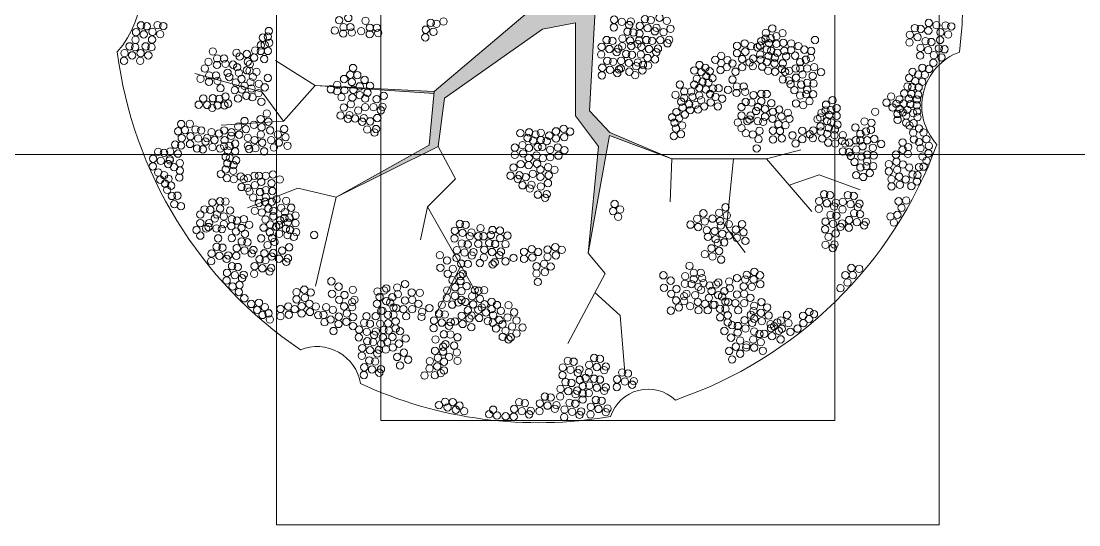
# Model space of a CAD drawing. Header units: metres. Extents: x 0 to 8495, y 0 to 3455.
# Drawn here: x 8299.3 to 8301.63, y 220.735 to 221.845 of the extents above; entities that cross this region are included whole.
import ezdxf

# ---------------------------------------------------------------- set-up
doc = ezdxf.new("R2010")
doc.units = ezdxf.units.M
doc.header["$MEASUREMENT"] = 0
doc.layers.get('0').update_dxf_attribs({"lineweight": 18})
doc.layers.add('furniture', color=30, linetype='Continuous', lineweight=20)
doc.layers.add('zelen', color=69, linetype='Continuous', lineweight=18)

# ---------------------------------------------------------------- blocks, each defined once
blk = doc.blocks.new('z_550')
at = {"linetype": 'Continuous', "lineweight": 13}
blk.add_hatch(color=256, dxfattribs=at).paths.add_polyline_path([(13.85, -29.92), (13.85, -95.11), (29.93, -116.54), (22.78, -191.56), (37.59, -108.88), (81.37, -125.37), (37.97, -106.72), (23.68, -91.54), (28.15, -12.06), (47.8, 0.45), (115.71, 24.56), (173.79, 100.47), (107.67, 30.81), (12.96, -0.45), (-12.96, 0.45), (-37.24, 43.13), (-10.88, 105.37), (-38.87, 45.99), (-85.33, 81.71), (-127.33, 112.08), (-133.58, 164.77), (-130.01, 105.83), (-89.6, 74.6), (-136.3, 47.8), (-86.67, 72.34), (-43.34, 38.85), (-19.21, -12.95), (-20.1, -22.77), (-85.33, -78.14), (-88.9, -115.65), (-154.13, -152.26), (-82.65, -116.54), (-78.18, -82.61), (-9.38, -34.38)])
at = {"lineweight": 13}
blk.add_hatch(color=256, dxfattribs=at).paths.add_polyline_path([(-85.33, -78.14), (-168.82, -73.85), (-85.45, -79.4)])
for p, q in [((23.68, -91.54), (28.15, -12.06)), ((-20.1, -22.77), (-85.33, -78.14)), ((-78.18, -82.61), (-9.38, -34.38)), ((-9.38, -34.38), (13.85, -29.92)), ((13.85, -29.92), (13.85, -95.11)), ((-168.82, -73.85), (-196.69, -56.2)), ((-205.98, -78.49), (-253.36, -65.49)), ((-168.82, -73.85), (-191.12, -98.92)), ((-168.82, -73.85), (-85.45, -79.4)), ((-85.33, -78.14), (-168.82, -73.85)), ((-191.12, -98.92), (-205.98, -78.49)), ((-85.33, -78.14), (-88.9, -115.65)), ((-82.65, -116.54), (-78.18, -82.61)), ((13.85, -95.11), (29.93, -116.54)), ((37.97, -106.72), (23.68, -91.54)), ((-191.12, -98.92), (-234.78, -101.7)), ((22.78, -191.56), (37.59, -108.88)), ((81.37, -125.37), (37.59, -108.88)), ((37.97, -106.72), (81.37, -125.37)), ((-88.9, -115.65), (-154.13, -152.26)), ((-154.13, -152.26), (-82.65, -116.54)), ((-82.65, -116.54), (-70.31, -139.3)), ((29.93, -116.54), (22.78, -191.56)), ((81.37, -125.37), (80.17, -155.56)), ((81.37, -125.37), (147.78, -125.37)), ((124.82, -125.37), (119.9, -173.72)), ((147.78, -125.37), (171.89, -119.02)), ((147.78, -125.37), (179.76, -162.24)), ((-70.31, -139.3), (-89.99, -158.96)), ((163.77, -143.8), (184.94, -136.41)), ((184.94, -136.41), (213.52, -146.97)), ((-181, -145.85), (-216.26, -159.78)), ((-154.13, -152.26), (-181, -145.85)), ((-154.13, -152.26), (-168.7, -214.69)), ((-89.99, -158.96), (-95.02, -182.18)), ((-89.99, -158.96), (-54.73, -221.24)), ((119.9, -173.72), (133.02, -190.92)), ((22.78, -191.56), (34.63, -205.67)), ((-66.61, -200.27), (-84.25, -234.36)), ((34.63, -205.67), (8.4, -254.84)), ((27.42, -219.2), (45.29, -235.18)), ((45.29, -235.18), (48.57, -275.33))]:
    blk.add_line(p, q, dxfattribs=at)
at = {"color": 82, "lineweight": 5}
for centre in [(-291.08, -31.61), (-286.99, -32.25), (-279.53, -31.44), (-275.44, -32.09), (-152.05, -28.03), (-145.6, -26.4), (-133.51, -28.41), (-202.09, -39.51), (-201.36, -35.57), (-155.12, -35.27), (-149.13, -37.37), (-148.99, -32.89), (-144.17, -32.89), (-143.14, -36.64), (-136.58, -35.64), (-130.59, -37.75), (-130.44, -33.26), (-125.62, -33.26), (-124.6, -37.02), (147.44, -36.85), (-207.05, -45.64), (-205.59, -40.24), (-204.28, -45.28), (-201.07, -43.81), (127.19, -46.04), (132.59, -44.3), (137.12, -46.22), (141.45, -47.02), (143.35, -45.83), (144.23, -42.62), (147.15, -40.97), (150.8, -40.7), (170.28, -46.21), (181.91, -41.89), (-240.69, -49.97), (-224, -50.95), (-221.81, -53.51), (-216.84, -51.68), (-211.73, -54.25), (-211, -49.21), (-207.05, -49.58), (-202.09, -49.58), (116.04, -52.97), (127.19, -51.07), (133.03, -50.07), (143.5, -52.05), (174.46, -48.66), (178.99, -54.43), (179.28, -49.58), (-246.3, -61.94), (-243.76, -57.2), (-237.77, -59.31), (-237.62, -54.82), (-232.8, -54.82), (-231.78, -58.57), (-226.48, -59.19), (-223.56, -61.02), (-216.11, -57.08), (-214.65, -58.82), (-204.57, -55.25), (104.94, -61.39), (111.95, -55.8), (116.04, -58.18), (119.98, -60.93), (120.57, -55.99), (123.93, -58.37), (130.79, -55.25), (130.79, -61.02), (136.05, -57.63), (138.24, -60.29), (138.53, -54.98), (143.79, -55.71), (144.81, -60.56), (148.17, -57.36), (168.33, -61.84), (171.54, -57.36), (171.54, -61.84), (175.49, -55.71), (176.36, -61.84), (181.33, -60.93), (257.28, -61.48), (-249.37, -69.17), (-243.24, -66.79), (-238.42, -66.79), (-230.28, -64.96), (-229.11, -67.89), (-222.39, -64.96), (-220.49, -69.26), (-216.84, -63.13), (-214.94, -63.49), (-212.6, -67.7), (-209.98, -64.22), (-202.09, -68.53), (97.2, -63.22), (98.95, -69.17), (102.16, -64.5), (105.67, -67.34), (108, -63.86), (109.9, -68.71), (115.6, -62.94), (126.12, -64.13), (149.05, -63.49), (153.87, -64.13), (158.69, -62.21), (160.88, -64.13), (163.8, -63.49), (168.62, -68.34), (173.15, -66.06), (180.31, -67.06), (186.15, -64.41), (247.93, -68.53), (250.42, -64.22), (254.36, -66.15), (259.03, -66.33), (261.96, -62.21), (-243.38, -71.28), (-237.39, -70.54), (-235.24, -75.76), (-224.58, -71.73), (-220.35, -76.67), (-218.45, -74.02), (-214.21, -71.46), (-213.48, -75.94), (-208.37, -72.65), (-204.28, -75.12), (87.12, -73.2), (97.2, -73.2), (100.7, -75.58), (103.04, -71.09), (105.38, -76.67), (107.13, -71.64), (110.34, -75.94), (114.29, -75.76), (123.97, -69.69), (127.04, -74.54), (131.86, -74.54), (159.27, -69.63), (163.51, -70.27), (164.82, -72.83), (172.27, -73.2), (176.36, -71.91), (176.36, -76.77), (180.89, -72.46), (246.76, -74.48), (250.12, -74.84), (252.32, -70.82), (254.65, -75.12), (257.14, -71.18), (-247.37, -82.99), (-240.65, -82.81), (-236.12, -83.17), (-231.74, -81.62), (-225.31, -77.13), (-222.98, -82.99), (-217.13, -80.98), (-212.9, -82.07), (-208.66, -79.15), (84.05, -80.43), (90.04, -82.53), (90.18, -78.05), (95, -78.05), (96.03, -81.8), (120.9, -76.92), (126.89, -79.03), (132.88, -78.3), (138.82, -80.52), (144.23, -79.69), (148.03, -79.79), (167.45, -77.04), (171.54, -80.88), (175.78, -79.97), (180.6, -79.97), (194.18, -84.18), (235.37, -81.53), (241.21, -83.63), (244.57, -79.33), (247.79, -83.08), (249.54, -79.69), (253.48, -83.63), (254.36, -80.24), (-250.58, -87.29), (-244.59, -87.48), (-241.09, -89.49), (-237.44, -87.75), (-232.47, -87.75), (-229.84, -86.56), (-206.62, -85.28), (87.99, -85.19), (89.02, -89.31), (93.54, -87.02), (94.42, -91.05), (98.07, -87.38), (99.82, -90.68), (130.35, -88.94), (133.27, -85.37), (137.36, -85.74), (141.89, -88.94), (144.23, -84.82), (146.86, -90.31), (151.24, -86.19), (156.85, -90.73), (168.62, -86.38), (173.59, -87.57), (178.11, -84.82), (189.36, -91.41), (189.65, -87.29), (193.01, -91.14), (197.1, -89.67), (232.16, -85.83), (236.39, -89.22), (239.02, -86.74), (241.36, -90.13), (244.14, -86.56), (246.76, -90.86), (248.81, -86.93), (253.34, -87.75), (81.71, -96.17), (84.63, -92.51), (86.53, -96.72), (90.48, -94.25), (130.35, -94.98), (134.44, -98.83), (136.05, -97.73), (136.63, -94.98), (140.58, -91.69), (141.75, -98.83), (146.86, -95.71), (152.12, -97.09), (152.41, -92.24), (158.3, -95.57), (162.82, -92.99), (163.95, -97.18), (183.67, -97.45), (185.56, -96.26), (186.44, -93.06), (190.38, -98.92), (191.84, -94.52), (197.1, -95.07), (224.12, -92.33), (239.75, -93.79), (239.9, -97.91), (243.55, -92.69), (245.89, -94.89), (250.85, -93.24), (253.63, -92.14), (253.92, -96.08), (0.12, -106), (5.52, -104.26), (10.05, -106.18), (83.32, -99.93), (84.34, -104.04), (88.72, -101.85), (127.72, -99.83), (130.35, -103.77), (142.91, -105.69), (145.54, -99.28), (152.41, -105.51), (156.2, -100.89), (157.33, -105.73), (161.21, -101.7), (173, -105.69), (180.74, -105.42), (185.71, -102.49), (186, -106.15), (191.55, -103.5), (193.31, -99.83), (195.93, -104.69), (197.69, -101.3), (210.25, -103.31), (216.68, -99.1), (217.7, -106.15), (221.2, -104.87), (221.5, -100.02), (245.89, -99.93), (248.23, -101.94), (251.15, -100.29), (254.94, -104.04), (0.12, -111.03), (5.96, -110.02), (82.88, -109.26), (87.85, -107.98), (133.42, -107.25), (138.24, -108.26), (142.33, -111.55), (152.41, -111.73), (158.62, -110.89), (166.14, -108.8), (173, -111.46), (178.26, -108.07), (180.45, -110.73), (187.02, -111), (190.38, -107.8), (195.64, -108.71), (200.9, -112.65), (201.49, -108.71), (210.54, -112.28), (213.75, -107.8), (213.75, -112.28), (218.57, -112.28), (223.54, -111.37), (243.41, -113.84), (250.85, -106.97), (251.29, -111.64), (255.09, -113.66), (258.01, -106.79), (260.06, -111.46), (-232.67, -116.38), (-230.19, -119.49), (-229.02, -116.11), (-224.93, -114.64), (-224.93, -120.04), (-3.9, -119.01), (1.51, -117.27), (6.03, -119.2), (141.01, -117.96), (168.33, -114.57), (191.26, -113.93), (196.08, -114.57), (201.49, -120.06), (203.09, -114.57), (205.72, -120.7), (206.01, -113.93), (210.83, -118.78), (215.36, -116.49), (222.52, -117.5), (228.36, -114.85), (243.41, -118.87), (247.35, -117.04), (255.97, -117.78), (261.81, -116.22), (-263.78, -128.37), (-231.65, -123.89), (-230.48, -128.47), (-228.73, -124.8), (-224.34, -126.27), (-224.27, -126.3), (-18.99, -124.67), (-13.59, -122.93), (-13.15, -128.7), (-9.06, -124.86), (-3.9, -124.05), (1.95, -123.04), (207.04, -123.27), (209.66, -127.48), (214.48, -123.63), (218.57, -122.35), (218.57, -127.2), (223.1, -122.9), (238.73, -122.35), (239.11, -127.29), (247.06, -121.8), (257.43, -123.63), (260.2, -126.65), (261.52, -121.44), (-278.97, -134.87), (-267.87, -131.21), (-263.78, -133.59), (-235.01, -135.97), (-231.65, -132.77), (-226.39, -133.68), (-226.1, -129.66), (-18.99, -129.71), (-10.82, -132.85), (-5.41, -131.11), (-0.89, -133.03), (213.75, -131.32), (217.99, -130.41), (220.33, -135.26), (222.81, -130.41), (233.7, -129.02), (233.7, -134.06), (239.54, -133.05), (243.63, -129.21), (248.08, -131.32), (254.94, -131.14), (258.16, -130.77), (-277.66, -139.91), (-274.88, -136.8), (-274.15, -142.75), (-271.81, -139.27), (-264.22, -138.35), (-230.77, -138.9), (-225.95, -139.54), (-221.13, -137.62), (-218.94, -139.54), (-216.02, -138.9), (-211.49, -137.25), (-208.28, -137.25), (-206.67, -141.46), (-203.46, -137.25), (-199.51, -142.47), (-198.49, -136.34), (-193.67, -139.82), (-10.82, -137.88), (-4.98, -136.87), (210.83, -136.82), (215.8, -138.01), (235.63, -139.57), (241.04, -137.83), (241.48, -143.6), (245.57, -139.75), (250.42, -136.27), (253.48, -141.12), (253.92, -136.82), (-272.69, -147.05), (-269.92, -144.12), (-220.55, -145.03), (-216.31, -145.67), (-215, -148.24), (-211.2, -143.75), (-207.55, -148.6), (-203.46, -147.32), (-198.93, -147.87), (235.63, -144.6), (249.54, -144.41), (-269.48, -151.35), (-267.72, -157.12), (-265.53, -151.17), (-240.99, -155.93), (-235.59, -155.1), (-231.79, -155.2), (-212.37, -152.45), (-203.46, -152.17), (240.6, -155.11), (245.91, -154.53), (-263.05, -158.49), (-249.47, -164.35), (-246.55, -160.78), (-242.46, -161.15), (-237.93, -164.35), (-235.59, -160.23), (-232.96, -165.72), (-228.58, -161.6), (-185.64, -159.59), (-182.72, -165.08), (234.85, -165.72), (239.71, -164.66), (242.7, -159.65), (-249.47, -170.39), (-243.77, -173.14), (-243.19, -170.39), (-239.24, -167.1), (-187.97, -169.93), (-186.81, -166.55), (-182.72, -170.48), (237.2, -169.93), (-252.1, -175.24), (-249.47, -179.18), (-245.38, -174.24), (-238.07, -174.24), (-189.43, -174.33), (-188.27, -178.9), (-186.51, -175.24), (-183.88, -180.09), (-182.13, -176.71), (-169.57, -178.72), (-236.9, -181.1), (-0.34, -187.26), (-81.41, -192.93), (-69.7, -194.85), (-64, -191), (-29.71, -194.85), (-22.29, -190.49), (-22.29, -195.53), (-16.88, -188.75), (-16.45, -194.52), (-12.36, -190.67), (-5.74, -189), (-5.74, -194.04), (0.1, -193.03), (4.19, -189.18), (-80.98, -201.72), (-76.3, -196.68), (-72.21, -202.54), (-66.37, -198.88), (-61.7, -199.06), (-44.31, -199.34), (-42.85, -197.96), (-35.26, -197.23), (-13.52, -200.74), (-8.11, -199.01), (-3.58, -200.93), (93.87, -200.44), (-75.86, -205.93), (-66.81, -207.57), (-65.2, -205.93), (-13.52, -205.78), (-7.67, -204.77), (75.5, -207.04), (90.8, -207.67), (96.79, -209.78), (96.93, -205.29), (101.75, -205.29), (102.78, -209.05), (127.21, -208.97), (-176.49, -217.14), (-157.49, -211.26), (-152.38, -215.01), (-142.45, -217.21), (-120.39, -217.67), (-118.93, -216.3), (-111.34, -215.56), (-105.78, -213.18), (-76.16, -217.74), (-72.5, -210.5), (-70.61, -215.45), (-66.81, -211.05), (-62.57, -214.62), (-56.73, -217.46), (-54.23, -217.84), (-50.3, -217.46), (-12.62, -211.69), (75.94, -215.83), (80.62, -210.8), (84.71, -216.65), (90.55, -212.99), (95.22, -213.18), (100.19, -215.1), (102.09, -217.2), (103.69, -212.54), (107.93, -214.18), (112.6, -213.45), (114.06, -212.08), (121.66, -211.35), (122.1, -216.01), (-181.9, -218.88), (-181.9, -223.91), (-176.06, -222.9), (-171.97, -219.06), (-157.05, -220.05), (-151.94, -224.26), (-148.29, -220.87), (-141.28, -224.26), (-125.07, -218.4), (-123.6, -222.25), (-118.93, -225.17), (-114.69, -222.34), (-110.9, -220.23), (-105.78, -224.72), (-101.11, -219.04), (-100.82, -224.26), (-95.41, -219.32), (-76.45, -222.86), (-70.9, -221.4), (-66.22, -218.1), (-66.22, -224.33), (81.05, -220.04), (84.41, -224.62), (90.11, -221.69), (90.11, -225.17), (91.72, -220.04), (97.85, -220.96), (107.49, -222.88), (109.39, -218.03), (114.06, -220.96), (116.69, -221.96), (118.3, -218.12), (-193.14, -230.66), (-187.73, -228.92), (-183.21, -230.84), (-178.33, -228.74), (-172.93, -227), (-156.46, -231.32), (-148.58, -228.84), (-142.88, -225.91), (-142.88, -229.39), (-125.5, -227.1), (-122.58, -231.95), (-121.56, -231.95), (-116.3, -226.18), (-113.96, -229.66), (-111.92, -230.12), (-106.95, -230.85), (-100.82, -230.85), (-96.44, -227.1), (-93.81, -232.68), (-88.7, -230.03), (-79.95, -227.8), (-72.65, -227.62), (-68.41, -226.16), (-63.32, -225.75), (-61.64, -231.61), (-33.21, -227.99), (80.76, -231.85), (86.31, -229.56), (94.35, -228.74), (99.75, -225.81), (100.19, -231.58), (104.72, -227.09), (106.62, -231.58), (110.41, -227.73), (111.44, -227.73), (115.23, -230.57), (119.03, -225.44), (119.18, -230.57), (121.08, -225.9), (138.75, -232.03), (-193.14, -235.7), (-187.3, -234.69), (-178.33, -233.78), (-172.49, -232.77), (-158.01, -238.13), (-152.23, -236.07), (-146.97, -239.73), (-146.68, -233.78), (-132.81, -235.79), (-126.38, -235.79), (-117.76, -234.79), (-113.82, -234.79), (-112.36, -239.36), (-105.05, -235.79), (-94.25, -236.25), (-33.94, -236.68), (-29.27, -233.02), (-27.52, -238.7), (115.38, -236.52), (120.64, -235.15), (120.64, -240.09), (136.85, -234.72), (139.26, -237.47), (-152.53, -241.19), (-130.4, -241.05), (-123.24, -241.13), (-117.62, -240.74), (-117.21, -245.7), (-112.36, -244.31), (-109.29, -246.32), (-35.26, -246.02), (-30.58, -243), (-23.28, -243.64), (118.3, -246.13), (123.71, -242.1), (127.65, -247.14), (-118.28, -253.77), (-114.69, -250.35), (-105.35, -251.36), (-84.44, -252.1), (-78.6, -248.44), (-73.92, -248.62), (-68.96, -250.55), (-37.26, -250.27), (-33.21, -251.97), (-31.57, -250.55), (-27.52, -247.94), (122.97, -250.8), (129.4, -252.81), (-119.25, -259.12), (-114.29, -257.76), (-110.02, -255.02), (-106.66, -261.33), (-84.73, -260.07), (-79.04, -257.14), (-79.04, -260.62), (-77.43, -255.49), (-71.29, -256.41), (-69.4, -261.26), (121.66, -260.14), (126.33, -257.12), (129.4, -262.06), (133.64, -257.76), (133.81, -256.11), (-111.34, -264.35), (-103.59, -266.28), (-88.38, -267.3), (-82.83, -265.01), (-78.45, -267.66), (-74.8, -264.19), (-68.96, -267.02), (123.71, -266.09), (-109.29, -270.3), (-88.68, -272.42), (-84.88, -277.18), (-83.13, -270.96), (-80.64, -275.72), (-78.45, -273.89), (-92.18, -277.37)]:
    blk.add_circle(centre, 2.58, dxfattribs=at)
at = {"color": 96, "lineweight": 5}
for centre in [(-87.77, -29.88), (-83.68, -30.52), (-78.77, -28.85), (40.98, -27.61), (46.39, -29.17), (51.5, -31.36), (52.67, -28.89), (59.06, -32.01), (62.57, -27.25), (66.66, -27.89), (72.81, -26.23), (77.92, -28.43), (261.74, -29.91), (267.15, -31.46), (273.49, -31.69), (-294.58, -36.37), (-289.18, -37.92), (-283.03, -36.2), (-277.63, -37.76), (-91.27, -34.64), (-85.87, -36.2), (40.69, -33.01), (50.36, -36.04), (54.45, -36.68), (58.77, -37.41), (64.47, -33.56), (69.58, -35.76), (70.75, -33.29), (75.54, -36.34), (80.51, -33.99), (248.53, -38.28), (252.03, -33.52), (256.12, -34.16), (261.45, -35.31), (269.98, -36.45), (275.39, -38), (277.58, -32.33), (-299.2, -46.33), (-295.11, -46.97), (-294.88, -41.77), (-287.84, -46.33), (-283.75, -46.97), (-283.33, -41.61), (-91.57, -40.04), (32.19, -46.66), (35.7, -41.9), (39.79, -42.54), (46.85, -40.8), (52.25, -42.35), (58.54, -42.08), (63.55, -41.9), (67.64, -42.54), (73.35, -42.01), (78.46, -44.21), (79.63, -41.74), (248.23, -43.68), (253.93, -39.83), (259.49, -42.67), (263.58, -43.31), (269.69, -41.85), (-302.71, -51.09), (-297.3, -52.65), (-291.34, -51.09), (-285.94, -52.65), (31.9, -52.06), (37.6, -48.22), (42.71, -50.41), (43.88, -47.94), (70.56, -50.41), (71.73, -47.94), (255.69, -52.83), (255.98, -47.43), (261.39, -48.99), (265.27, -52.53), (268.78, -47.77), (270.68, -54.09), (272.87, -48.41), (-303, -56.49), (-291.64, -56.49), (32.68, -61.31), (36.18, -56.55), (40.27, -57.19), (45.58, -61.83), (45.87, -56.43), (264.98, -57.93), (32.39, -66.71), (38.08, -62.87), (43.19, -65.07), (44.36, -62.59), (-125.74, -83.38), (-120.77, -81.03), (-148.81, -89.24), (-143.83, -86.9), (-138.74, -91.34), (-133.77, -89), (-127.93, -89.05), (-122.82, -91.25), (-121.65, -88.78), (-151, -94.92), (-145.88, -97.12), (-144.72, -94.65), (-140.93, -97.02), (-134.65, -96.74), (-130.2, -98.98), (-125.23, -96.64), (-252.88, -104.7), (-135.82, -99.21), (-132.4, -104.66), (-126.12, -104.38), (-250.98, -111.01), (-127.28, -106.86), (-279.03, -120.42), (-274.94, -121.06), (-270.57, -120.09), (-267.06, -115.33), (-262.97, -115.97), (-256.68, -114.86), (-251.77, -117.99), (-282.53, -125.18), (-277.13, -126.74), (-270.86, -125.49), (-270.85, -126.46), (-265.16, -121.65), (-282.82, -130.58), (-272.01, -128.94), (-29.62, -131.44), (-24.64, -129.09), (-16.12, -135.84), (-31.81, -137.11), (-26.7, -139.31), (-25.53, -136.84), (-21.09, -138.18), (-17, -143.58), (-5.47, -142.41), (-23.29, -143.86), (-18.17, -146.05), (-12.63, -150.42), (-10.44, -144.75), (-6.35, -150.15), (188.38, -150.17), (192.47, -150.81), (205.01, -150.73), (-7.52, -152.62), (184.87, -154.93), (190.28, -156.49), (196.56, -156.21), (201.5, -155.49), (206.9, -157.04), (209.1, -151.37), (213.18, -156.77), (184.58, -160.33), (192.81, -164.58), (195.39, -158.69), (196.9, -165.22), (201.21, -160.89), (209.44, -163.47), (212.02, -159.24), (213.53, -164.11), (-67.36, -170.99), (189.31, -169.34), (194.71, -170.89), (199.83, -173.09), (200.99, -170.62), (205.94, -168.23), (211.34, -169.79), (216.45, -171.98), (217.62, -169.51), (-70.86, -175.75), (-65.46, -177.3), (189.02, -174.74), (191.46, -180), (196.43, -177.65), (205.64, -173.63), (-238, -187.02), (-233.91, -187.66), (-223.91, -188.01), (-216.32, -183.89), (-202.32, -185.95), (-187.06, -187.37), (-71.15, -181.15), (-65.9, -184.69), (189.27, -185.67), (194.38, -187.87), (195.55, -185.4), (-241.51, -191.78), (-236.1, -193.34), (-230.99, -195.53), (-229.82, -193.06), (-224.2, -193.41), (-218.51, -189.57), (-213.39, -191.77), (-212.23, -189.3), (-204.51, -191.62), (-199.4, -193.82), (-198.23, -191.35), (-194.22, -195.39), (-192.03, -189.72), (-187.94, -195.12), (-69.4, -189.45), (-58.89, -193.2), (-57.72, -190.73), (-50.45, -194.56), (-44.75, -190.71), (-39.64, -192.91), (-38.47, -190.44), (-241.8, -197.18), (-227.19, -200.59), (-223.1, -201.23), (-211.35, -200.57), (-207.84, -195.81), (-205.94, -202.13), (-203.75, -196.45), (-199.66, -201.86), (-189.11, -197.59), (-230.7, -205.35), (-225.29, -206.9), (-220.18, -209.1), (-219.01, -206.63), (-211.64, -205.98), (-200.83, -204.33), (-230.99, -210.75), (-85.44, -238.71), (-81.94, -233.95), (-77.85, -234.59), (-73.76, -239.99), (-138, -245.17), (-134.49, -240.41), (-132.59, -246.72), (-126.31, -246.45), (-85.73, -244.11), (-80.04, -240.26), (-74.93, -242.46), (-138.29, -250.57), (-132.27, -253.34), (-128.18, -253.98), (-127.48, -248.92), (-135.77, -258.1), (-130.37, -259.65), (-125.26, -261.85), (-124.09, -259.38), (-136.06, -263.5), (-130.85, -266.87), (-126.76, -267.51), (8.45, -267.04), (12.54, -267.68), (26.92, -265.08), (31.01, -265.72), (-134.65, -277.03), (-134.36, -271.63), (-128.95, -273.19), (-123.84, -275.38), (-122.67, -272.91), (4.65, -277.2), (4.95, -271.8), (10.35, -273.36), (23.42, -269.84), (28.82, -271.4), (33.93, -273.59), (35.1, -271.12), (46.57, -275.29), (50.66, -275.93), (6.88, -281.97), (31.01, -280.26), (43.07, -280.05), (48.47, -281.61), (53.58, -283.81), (54.75, -281.34), (3.38, -286.73), (8.78, -288.29), (33.93, -288.13), (35.1, -285.66), (42.78, -285.45), (-25.74, -296.11), (-21.65, -296.75), (-11.16, -296.94), (-7.66, -292.18), (-5.76, -298.5), (-3.57, -292.82), (0.52, -298.23), (3.08, -292.13), (9.63, -296.5), (32.19, -295.18), (-29.54, -306.27), (-29.24, -300.87), (-23.84, -302.43), (-18.73, -304.63), (-17.56, -302.15), (-11.46, -302.34), (-0.65, -300.7), (5.83, -306.67), (6.13, -301.26), (11.53, -302.82), (16.64, -305.02), (17.81, -302.55), (24.31, -304.7), (30, -300.86), (35.11, -303.05), (36.28, -300.58)]:
    blk.add_circle(centre, 2.58, dxfattribs=at)
at = {"color": 108, "lineweight": 5}
for centre in [(151.97, -33.74), (154.89, -39.23), (159.11, -37.06), (46.56, -46.2), (53, -46.12), (57.37, -44.55), (60.04, -46.66), (149.63, -44.09), (154.89, -44.64), (159.66, -43.84), (165.15, -44.38), (49.38, -51.67), (53.47, -52.31), (59.75, -52.06), (65.45, -48.22), (148.17, -48.48), (149.34, -53.06), (151.09, -49.4), (153.72, -54.25), (155.48, -50.86), (160.39, -49.51), (161.67, -53.35), (165.15, -48.96), (-142.29, -61.56), (51.28, -57.98), (56.39, -60.18), (57.56, -57.71), (61.19, -59.32), (64.38, -54.54), (64.84, -59.78), (69.62, -55.45), (153.43, -58.27), (159.27, -58.27), (-148.59, -69.26), (-144.2, -66.23), (-139.3, -66.51), (51.63, -64.1), (55.73, -66.6), (60.74, -63.19), (-157.88, -76.48), (-153.41, -73.38), (-143.09, -71.32), (-137.58, -74.41), (-134.14, -69.94), (-130.36, -74.07), (-153.41, -77.85), (-150.31, -81.98), (-148.25, -77.16), (-142.74, -82.32), (-142.05, -76.82), (-137.58, -80.61), (-133.8, -83.01), (-132.08, -78.89), (-264.99, -105.97), (-262.9, -100.87), (-260.25, -105.22), (-256.84, -100.68), (-248.79, -105.34), (-232.69, -105.32), (-262.52, -110.71), (-256.38, -109.46), (-245.87, -113.21), (-244.7, -110.74), (-241.6, -106.52), (-239.44, -112.06), (-236.31, -107.48), (-24.88, -107.23), (-19.74, -110.66), (-18.64, -106.72), (-15.9, -112.47), (-14.16, -108.25), (-10.46, -107.04), (-10.44, -112.08), (-6.39, -112.95), (-4.53, -109.01), (-247.68, -118.63), (-240.88, -117.11), (-235.59, -118.03), (-28.74, -117.44), (-23.34, -115.7), (-18.81, -117.62), (-12.74, -117), (-9.45, -116.89), (-28.74, -122.48), (-22.9, -121.47), (-196.01, -153.65), (-189.18, -154.74), (41.31, -156.95), (-206.23, -162.98), (-201.7, -160.23), (-198.2, -161.84), (-198.2, -165.66), (-192.73, -159.65), (40.2, -161.95), (45.2, -160.84), (-227.7, -172.5), (-227.41, -167.64), (-223.6, -168.66), (-218.95, -167.57), (-215.13, -171.67), (-203.66, -167.84), (-200.38, -171.39), (-196.15, -172.86), (-194.25, -171.67), (-193.38, -168.47), (-190.46, -166.82), (-63.27, -171.63), (43.81, -165.97), (-224.42, -176.31), (-220.59, -173.85), (-218.13, -177.95), (-205.02, -173.58), (-200.65, -176.85), (-194.11, -177.9), (-60.34, -179.5), (-59.18, -177.03), (-54.38, -179.65), (-52.82, -174.01), (-50.62, -179.65), (-45.61, -178.71), (-44.35, -175.26), (-39.15, -175.66), (-33.84, -179.19), (-227.41, -180.92), (-220.41, -183.25), (-199.07, -180.83), (-197.34, -183.6), (-61.81, -185.33), (-54.38, -184.98), (-46.65, -184.4), (-42.56, -185.04), (-39.03, -180.9), (-35.32, -185.23), (-50.16, -189.16), (132.97, -209.99), (134.01, -206.71), (138.85, -209.99), (139.37, -204.64), (143.35, -207.06), (131.88, -214.82), (137.58, -215.1), (143.52, -213.28), (127.21, -220.5), (132.18, -220.04), (136.56, -222.88), (-168.4, -228.93), (-161.1, -229.46), (-49.99, -227.37), (-45.02, -225.68), (-45.02, -230.65), (-41.26, -227.89), (-38.62, -232.02), (126.04, -226.63), (132.18, -226.63), (139.19, -228.46), (144.3, -225.81), (-166.68, -235.03), (-162.96, -234.72), (-162.35, -239.99), (-48.98, -233.09), (-47.63, -239.16), (-43.92, -235.07), (-39.6, -238.39), (-156.03, -246.14), (-44.25, -240.27), (-41.94, -244.41), (-37.39, -241.48), (15.46, -275.56), (16.63, -273.09), (23.13, -275.24), (10.97, -282.61), (16.93, -280.53), (20.95, -278.96), (23.42, -284.38), (26.92, -279.61), (13.89, -290.48), (15.06, -288.01), (18.85, -289.97), (19.03, -284.73), (23.13, -289.78), (28.82, -285.93), (13.72, -297.15), (18.85, -294.17), (24.6, -299.3), (28.1, -294.54)]:
    blk.add_circle(centre, 2.58, dxfattribs=at)
at = {"color": 246, "lineweight": 5}
for centre in [(168.04, -52.87), (100.85, -59.46), (-232.38, -112.26), (-227.85, -109.15), (-197.91, -117.3), (-208.28, -156.29), (-204.04, -155.38), (-199.22, -155.38), (-211.2, -161.79), (-190.16, -162.7), (-232.96, -171.12), (-234.28, -174.69), (-206.82, -181.1), (-53.22, -198.42), (127.94, -231.58), (-142.3, -236.43), (-142.3, -242.66)]:
    blk.add_circle(centre, 2.58, dxfattribs=at)
at = {"color": 7, "lineweight": 5}
for centre in [(100.56, -80.79), (102.02, -84.09), (108.3, -79.79), (112.09, -81.71), (116.77, -83.08), (104.21, -88.48), (108.73, -85.74), (113.7, -88.48), (-218.45, -98.75), (-207.11, -97.38), (-202.73, -93.51), (-222.83, -102.62), (-217.44, -104.47), (-211.83, -101.42), (-206.44, -103.11), (-201.72, -99.23), (-200.38, -105.3), (-190.61, -104.31), (-227.55, -106.66), (-222.16, -108.34), (-216.09, -110.53), (-211.37, -112.11), (-206.99, -108.24), (-199.71, -112.23), (-194.99, -108.19), (-194.32, -113.91), (-189.6, -110.04), (-216.09, -116.15), (-215.18, -118.39), (-210.69, -117.84), (-205.98, -113.96), (-204.63, -120.03), (-188.26, -116.1), (103.59, -163.54), (114.7, -163.21), (119.08, -159.33), (120.09, -165.06), (94.49, -171.46), (99.21, -167.42), (99.88, -173.14), (104.6, -169.27), (109.98, -167.25), (115.38, -168.93), (115.88, -172.13), (121.44, -171.12), (130.71, -171.12), (105.94, -175.33), (106.79, -180.05), (111.5, -176.01), (116.89, -177.86), (121.61, -179.03), (126.32, -174.99), (127, -180.72), (131.72, -176.84), (109.31, -188.13), (112.18, -181.73), (113.69, -184.25), (118.24, -183.92), (133.06, -182.91), (104.6, -192.17), (109.99, -193.85), (114.7, -189.98), (116.05, -196.04), (207.44, -201.89), (212.92, -202.44), (203.23, -207), (208.53, -207), (-226.75, -214.89), (-221.89, -213.84), (199.76, -216.13), (204.7, -212.12), (-222.47, -218.79), (-218.57, -223.16), (-58.61, -221.71), (-53.22, -223.56), (-213.72, -227.15), (-209.63, -231.34), (-208.3, -226.3), (-204.21, -229.46), (-57.93, -227.43), (-54.37, -231.24), (-51.87, -229.62), (148.36, -229.56), (177.94, -232.63), (-205.83, -234.86), (-201.55, -233.75), (-200.66, -238.03), (-70.74, -239.52), (-66.02, -235.48), (-60.63, -237.33), (-59.08, -235.28), (-53.69, -236.97), (132.47, -238.6), (143.98, -233.43), (144.65, -239.16), (149.37, -235.28), (157.91, -238.78), (162.29, -234.9), (173.53, -235.45), (177.71, -237.71), (181.21, -234.32), (-120.9, -245.31), (-65.35, -241.2), (-59.29, -243.39), (127.75, -242.64), (133.15, -244.32), (137.86, -240.45), (139.21, -246.51), (150.72, -241.35), (151.06, -244.09), (153.19, -242.82), (155.45, -240.22), (156.46, -245.95), (158.58, -244.5), (163.3, -240.63), (164.64, -246.69), (169.69, -244.48), (173.76, -240.64), (-121.29, -250.66), (138.52, -252.07), (142.91, -248.2), (143.92, -253.92), (146.35, -248.14), (151.74, -249.82), (157.8, -252.01), (-122.56, -255.14), (139.2, -257.79), (145.26, -259.98), (-81.97, -298.14), (-77.68, -295.82), (-72.32, -296), (-67.5, -298.5), (-75.9, -299.75), (-70.18, -301.35), (-64.29, -302.42), (-46.79, -304.57), (-43.93, -301.35), (-41.25, -305.46), (-35.18, -305.99)]:
    blk.add_circle(centre, 2.58, dxfattribs=at)
at = {"lineweight": 15}
for centre, radius, start, end in [((-12.2, -12.63), 297.87, 352.72126, 51.69826), ((-358.12, -5.96), 67.04, 318.77226, 39.0179), ((-12.2, -12.63), 297.87, 187.23454, 235.89106), ((296.96, -88.04), 40.08, 109.96331, 222.62075), ((-12.2, -12.63), 297.87, 288.8248, 339.8628), ((-167.69, -288.07), 31.04, 9.26936, 111.83978), ((-12.2, -12.63), 297.87, 245.21808, 279.78146), ((64.82, -314.71), 27.76, 46.51987, 162.08639)]:
    blk.add_arc(centre, radius, start, end, dxfattribs=at)

msp = doc.modelspace()

# ---------------------------------------------------------------- linework, layer by layer
at = {"color": 251, "lineweight": 0}
for p, q in [((8301.3226, 225.0513), (8301.3226, 220.7353)), ((8301.0926, 224.8213), (8301.0926, 220.9653)), ((8299.8626, 224.0575), (8299.8626, 220.7353)), ((8300.0926, 224.0575), (8300.0926, 220.9653)), ((8300.0926, 220.9653), (8301.0926, 220.9653)), ((8299.8626, 220.7353), (8301.3226, 220.7353))]:
    msp.add_line(p, q, dxfattribs=at)
at = {"layer": 'furniture', "color": 57, "true_color": 0x80812c}
msp.add_lwpolyline([(8322.1661, 274.2328), (8275.7825, 263.5225), (8258.8293, 259.5389), (8264.4207, 221.5513), (8329.9207, 221.5513)], close=True, dxfattribs=at)

# ---------------------------------------------------------------- block references
at = {"layer": 'zelen', "xscale": 0.003139158600807469, "yscale": 0.003139158600807469, "zscale": 0.003139158600807469}
msp.add_blockref('z_550', (8300.478, 221.935), dxfattribs=at)

doc.saveas('drawing.dxf')
